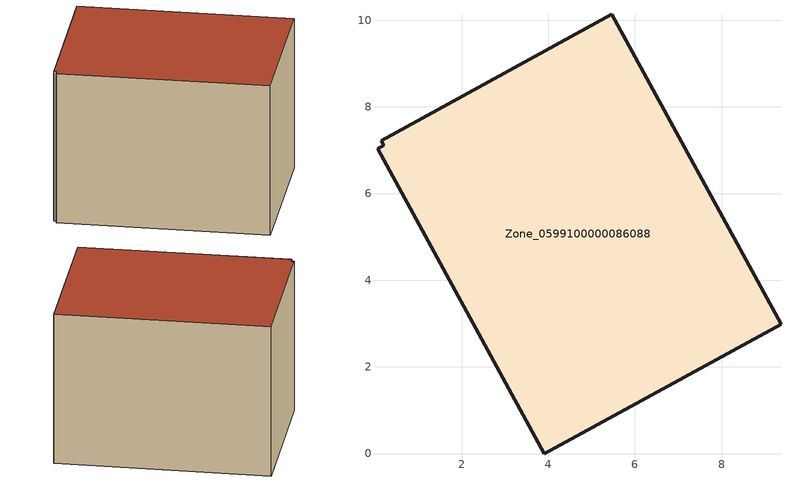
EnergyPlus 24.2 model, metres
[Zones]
Zone_0599100000086088
 floor ground (C_G): 0.06,7.03 0.2,7.11 0.14,7.22 5.47,10.13 9.37,2.99 3.91,0 z0
 wall outside (C_F): 9.37,2.99 5.47,10.13 0.14,7.22 0.2,7.11 0.06,7.03 3.91,0 9.37,2.99 z0:6.04
 roof outside (C_R): 0.2,7.11 0.06,7.03 3.91,0 9.37,2.99 5.47,10.13 0.14,7.22 z6.04
[BUILDING]
Pand.0599100000086088: North Axis=0; Terrain=City; Loads Convergence Tolerance Value=0.04; Temperature Convergence Tolerance Value=0.4; Solar Distribution=FullExterior; Maximum Number of Warmup Days=25; Minimum Number of Warmup Days=1
[Site:Location]
Rotterdam.The.Hague.AP_ZH_NLD Design_Conditions: Latitude=51.96; Longitude=4.45; Time Zone=1; Elevation=-4.5
[SITE:GROUNDTEMPERATURE:BUILDINGSURFACE]
18, 18, 18, 18, 18, 18, 18, 18, 18, 18, 18, 18
[MATERIAL] Thermal Absorptance=0.9; Solar Absorptance=0.7; Visible Absorptance=0.7
Name | Roughness | Thickness | Conductivity | Density | Specific Heat
G.TC.1946-1964 | MediumSmooth | 0.15 | 1 | 540 | 1210
F.TC.1946-1964 | Rough | 0.3 | 0.857143 | 1920 | 840
R.TC.1946-1964 | MediumRough | 0.2 | 0.235294 | 1500 | 1000
[CONSTRUCTION]
C_G: G.TC.1946-1964
C_F: F.TC.1946-1964
C_R: R.TC.1946-1964
[ZONE]
Zone_0599100000086088: Type=1; Multiplier=1; Ceiling Height=Autocalculate; Volume=Autocalculate; Floor Area=autocalculate; Part of Total Floor Area=Yes
[ZONEINFILTRATION:DESIGNFLOWRATE]
Infil_Zone_0599100000086088: Zone or ZoneList or Space or SpaceList=Zone_0599100000086088; Schedule=AlwaysOn; Design Flow Rate Calculation Method=Flow/Area; Flow Rate per Floor Area=0.003; Constant Term Coefficient=1; Temperature Term Coefficient=0; Velocity Term Coefficient=0; Velocity Squared Term Coefficient=0
[HVACTEMPLATE:ZONE:IDEALLOADSAIRSYSTEM]
Zone_0599100000086088: Maximum Heating Supply Air Temperature=50; Minimum Cooling Supply Air Temperature=13; Maximum Heating Supply Air Humidity Ratio=0.0156; Minimum Cooling Supply Air Humidity Ratio=0.0077; Heating Limit=NoLimit; Cooling Limit=NoLimit; Dehumidification Control Type=ConstantSensibleHeatRatio; Cooling Sensible Heat Ratio=0.7; Dehumidification Setpoint=60; Humidification Control Type=None; Humidification Setpoint=30; Outdoor Air Method=None; Outdoor Air Flow Rate per Person=0.00944; Outdoor Air Flow Rate per Zone Floor Area=0; Outdoor Air Flow Rate per Zone=0; Demand Controlled Ventilation Type=None; Outdoor Air Economizer Type=NoEconomizer; Heat Recovery Type=None; Sensible Heat Recovery Effectiveness=0.7; Latent Heat Recovery Effectiveness=0.65
[ZONECONTROL:THERMOSTAT]
ThermostatControl_Zone_0599100000086088: Zone or ZoneList=Zone_0599100000086088; Control Type Schedule=DualSetpointControlType; Control 1=Thermostat_Zone_0599100000086088; Temperature Difference Between Cutout And Setpoint=0
[THERMOSTATSETPOINT:DUALSETPOINT]
Thermostat_Zone_0599100000086088: Heating Setpoint Temperature Schedule=HeatingSetpoint_Zone_0599100000086088; Cooling Setpoint Temperature Schedule=CoolingSetpoint_Zone_0599100000086088
[SCHEDULE:COMPACT]
HeatingSetpoint_Zone_0599100000086088: Through: 12/31, For: AllDays, Until: 24:00, 21
CoolingSetpoint_Zone_0599100000086088: Through: 12/31, For: AllDays, Until: 24:00, 24
DualSetpointControlType: Through: 12/31, For: AllDays, Until: 24:00, 4
AlwaysOn: Through: 12/31, For: AllDays, Until: 24:00, 1
